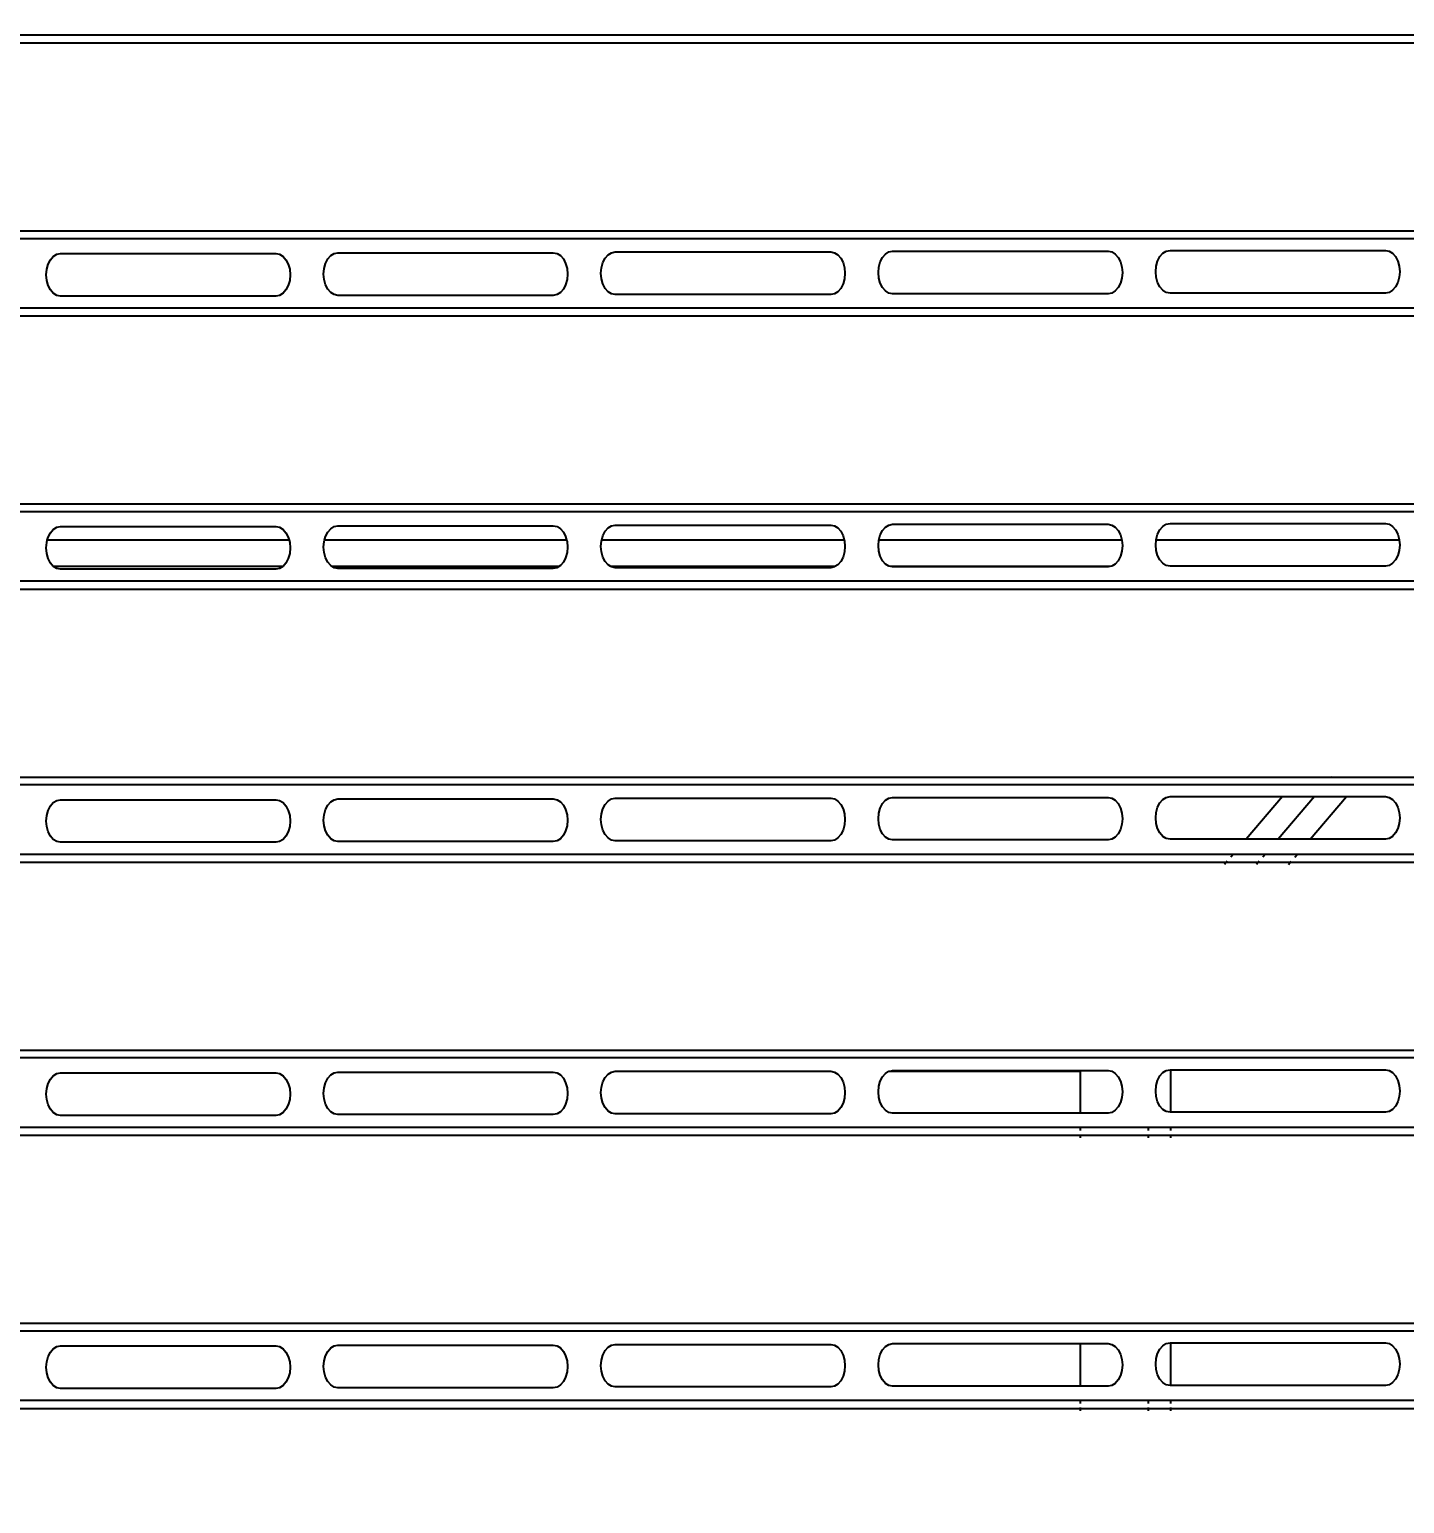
# Model space of a CAD drawing. Header units: inches. Extents: x 236662 to 497023, y -248575 to 81795.
# Drawn here: x 295049.6 to 295332.6, y -97910 to -97606.7 of the extents above; entities that cross this region are included whole.
import ezdxf

# ---------------------------------------------------------------- set-up
doc = ezdxf.new("R2010")
doc.units = ezdxf.units.IN
doc.header["$LTSCALE"] = 10
doc.header["$MEASUREMENT"] = 0
doc.layers.add('02. HP_BE TONG', color=1, linetype='Continuous', lineweight=35)
doc.layers.add('06. HP_THAY 1', color=134, linetype='Continuous', lineweight=15)
doc.layers.add('04. HP_CUA', color=153, linetype='Continuous')
doc.layers.add('08. HP_DIM', color=118, linetype='Continuous')
doc.styles.add('text2', font='VHELVCN.TTF')
doc.dimstyles.new('AL-100', dxfattribs={"dimtxt": 220, "dimasz": 150, "dimexe": 150, "dimexo": 150, "dimgap": 80, "dimtad": 1, "dimdec": 0, "dimzin": 9, "dimtxsty": 'text2', "dimblk": 'ARCHTICK', "dimcen": 1, "dimdle": 150, "dimclrd": 256, "dimclre": 256, "dimclrt": 7, "dimadec": 0, "dimazin": 0, "dimtfac": 1, "dimtdec": 0, "dimtix": 1, "dimtmove": 2, "dimatfit": 3, "dimldrblk": 'ARCHTICK', "dimfxl": 1, "dimtolj": 1, "dimtzin": 0, "dimlwd": -1, "dimlwe": -1, "dimarcsym": 0})

# ---------------------------------------------------------------- blocks, each defined once
blk = doc.blocks.new('KHUNG TEN A-3')
at = {"layer": '02. HP_BE TONG', "color": 1, "const_width": 0.5}
blk.add_lwpolyline([(15, 5), (415, 5), (415, 292), (15, 292)], close=True, dxfattribs=at)
at = {"layer": '06. HP_THAY 1'}
blk.add_lwpolyline([(0, 297), (420, 297), (420, 0), (0, 0)], close=True, dxfattribs=at)
at = {"layer": 'Defpoints'}
blk.add_lwpolyline([(0, 0), (420, 0), (420, 297), (0, 297)], close=True, dxfattribs=at)
blk = doc.blocks.new('_ArchTick')
at = {"color": 0, "linetype": 'ByBlock', "const_width": 0.15}
blk.add_lwpolyline([(-0.5, -0.5), (0.5, 0.5)], dxfattribs=at)
blk = doc.blocks.new('*D258')
at = {"layer": '08. HP_DIM', "transparency": 16777216}
for p, q in [((296581.96, -100401.71), (296581.96, -97301.71)), ((294310.44, -97451.71), (296731.96, -97451.71)), ((296110.44, -100251.71), (296731.96, -100251.71))]:
    blk.add_line(p, q, dxfattribs=at)
at = {"layer": 'Defpoints', "color": 0, "transparency": 16777216}
for p in [(294160.44, -97451.71), (296581.96, -97451.71), (295960.44, -100251.71)]:
    blk.add_point(p, dxfattribs=at)
at = {"layer": '08. HP_DIM', "transparency": 16777216, "xscale": 150, "yscale": 150, "zscale": 150}
for p, rotation in [((296581.96, -97451.71), 90), ((296581.96, -100251.71), 270)]:
    blk.add_blockref('_ArchTick', p, dxfattribs=dict(at, rotation=rotation))
at = {"layer": '08. HP_DIM', "color": 7, "transparency": 16777216, "insert": (296389.61, -98851.71), "char_height": 220, "attachment_point": 5, "rotation": 90, "style": 'text2'}
blk.add_mtext('\\A1;2800', dxfattribs=at)

msp = doc.modelspace()

# ---------------------------------------------------------------- linework, layer by layer
at = {"layer": '04. HP_CUA'}
for p, q in [((295387.87, -97607.91), (294860.44, -97607.91)), ((295388.37, -97609.57), (294860.44, -97609.57)), ((295395.9, -97649.79), (292919.53, -97649.79)), ((295395.77, -97648.24), (294860.44, -97648.24)), ((295053.46, -97655.04), (295053.93, -97654.13)), ((295053.93, -97654.13), (295054.53, -97653.43)), ((295054.53, -97653.43), (295055.24, -97652.99)), ((295055.24, -97652.99), (295056, -97652.85)), ((295056, -97652.85), (295100.34, -97652.85)), ((295100.34, -97652.85), (295101.1, -97652.99)), ((295101.1, -97652.99), (295101.81, -97653.43)), ((295101.81, -97653.43), (295102.41, -97654.13)), ((295102.41, -97654.13), (295102.88, -97655.04)), ((295110.54, -97654.88), (295111, -97653.97)), ((295111, -97653.97), (295111.61, -97653.27)), ((295111.61, -97653.27), (295112.32, -97652.84)), ((295112.32, -97652.84), (295113.08, -97652.69)), ((295113.08, -97652.69), (295157.42, -97652.69)), ((295157.42, -97652.69), (295158.18, -97652.84)), ((295158.18, -97652.84), (295158.88, -97653.27)), ((295158.88, -97653.27), (295159.49, -97653.97)), ((295159.49, -97653.97), (295159.96, -97654.88)), ((295167.62, -97654.72), (295168.08, -97653.81)), ((295168.08, -97653.81), (295168.69, -97653.11)), ((295168.69, -97653.11), (295169.4, -97652.68)), ((295169.4, -97652.68), (295170.16, -97652.53)), ((295170.16, -97652.53), (295214.5, -97652.53)), ((295214.5, -97652.53), (295215.25, -97652.68)), ((295215.25, -97652.68), (295215.96, -97653.11)), ((295215.96, -97653.11), (295216.57, -97653.81)), ((295216.57, -97653.81), (295217.04, -97654.72)), ((295224.7, -97654.56), (295225.16, -97653.65)), ((295225.16, -97653.65), (295225.77, -97652.96)), ((295225.77, -97652.96), (295226.48, -97652.52)), ((295226.48, -97652.52), (295227.24, -97652.37)), ((295227.24, -97652.37), (295271.57, -97652.37)), ((295271.57, -97652.37), (295272.33, -97652.52)), ((295272.33, -97652.52), (295273.04, -97652.96)), ((295273.04, -97652.96), (295273.65, -97653.65)), ((295273.65, -97653.65), (295274.12, -97654.56)), ((295281.77, -97654.4), (295282.24, -97653.49)), ((295282.24, -97653.49), (295282.85, -97652.8)), ((295282.85, -97652.8), (295283.56, -97652.36)), ((295283.56, -97652.36), (295284.32, -97652.21)), ((295284.32, -97652.21), (295328.65, -97652.21)), ((295328.65, -97652.21), (295329.41, -97652.36)), ((295329.41, -97652.36), (295330.12, -97652.8)), ((295330.12, -97652.8), (295330.73, -97653.49)), ((295330.73, -97653.49), (295331.19, -97654.4)), ((295053.07, -97657.23), (295053.17, -97656.09)), ((295053.17, -97658.36), (295053.07, -97657.23)), ((295053.17, -97656.09), (295053.46, -97655.04)), ((295102.88, -97655.04), (295103.17, -97656.09)), ((295103.17, -97656.09), (295103.27, -97657.23)), ((295103.27, -97657.23), (295103.17, -97658.36)), ((295110.15, -97657.07), (295110.25, -97655.93)), ((295110.25, -97658.2), (295110.15, -97657.07)), ((295110.25, -97655.93), (295110.54, -97654.88)), ((295159.96, -97654.88), (295160.25, -97655.93)), ((295160.25, -97655.93), (295160.35, -97657.07)), ((295160.35, -97657.07), (295160.25, -97658.2)), ((295167.22, -97656.91), (295167.32, -97655.78)), ((295167.32, -97658.04), (295167.22, -97656.91)), ((295167.32, -97655.78), (295167.62, -97654.72)), ((295217.04, -97654.72), (295217.33, -97655.78)), ((295217.33, -97655.78), (295217.43, -97656.91)), ((295217.43, -97656.91), (295217.33, -97658.04)), ((295224.3, -97656.75), (295224.4, -97655.62)), ((295224.4, -97657.89), (295224.3, -97656.75)), ((295224.4, -97655.62), (295224.7, -97654.56)), ((295274.12, -97654.56), (295274.41, -97655.62)), ((295274.41, -97655.62), (295274.51, -97656.75)), ((295274.51, -97656.75), (295274.41, -97657.89)), ((295281.38, -97656.59), (295281.48, -97655.46)), ((295281.48, -97657.73), (295281.38, -97656.59)), ((295281.48, -97655.46), (295281.77, -97654.4)), ((295331.19, -97654.4), (295331.49, -97655.46)), ((295331.49, -97655.46), (295331.59, -97656.59)), ((295331.59, -97656.59), (295331.49, -97657.73)), ((295053.46, -97659.42), (295053.17, -97658.36)), ((295053.93, -97660.33), (295053.46, -97659.42)), ((295054.53, -97661.02), (295053.93, -97660.33)), ((295102.41, -97660.33), (295101.81, -97661.02)), ((295102.88, -97659.42), (295102.41, -97660.33)), ((295103.17, -97658.36), (295102.88, -97659.42)), ((295110.54, -97659.26), (295110.25, -97658.2)), ((295111, -97660.17), (295110.54, -97659.26)), ((295111.61, -97660.86), (295111, -97660.17)), ((295159.49, -97660.17), (295158.88, -97660.86)), ((295159.96, -97659.26), (295159.49, -97660.17)), ((295160.25, -97658.2), (295159.96, -97659.26)), ((295167.62, -97659.1), (295167.32, -97658.04)), ((295168.08, -97660.01), (295167.62, -97659.1)), ((295168.69, -97660.71), (295168.08, -97660.01)), ((295216.57, -97660.01), (295215.96, -97660.71)), ((295217.04, -97659.1), (295216.57, -97660.01)), ((295217.33, -97658.04), (295217.04, -97659.1)), ((295224.7, -97658.94), (295224.4, -97657.89)), ((295225.16, -97659.85), (295224.7, -97658.94)), ((295225.77, -97660.55), (295225.16, -97659.85)), ((295273.65, -97659.85), (295273.04, -97660.55)), ((295274.12, -97658.94), (295273.65, -97659.85)), ((295274.41, -97657.89), (295274.12, -97658.94)), ((295281.77, -97658.78), (295281.48, -97657.73)), ((295282.24, -97659.69), (295281.77, -97658.78)), ((295282.85, -97660.39), (295282.24, -97659.69)), ((295330.73, -97659.69), (295330.12, -97660.39)), ((295331.19, -97658.78), (295330.73, -97659.69)), ((295331.49, -97657.73), (295331.19, -97658.78)), ((295055.24, -97661.46), (295054.53, -97661.02)), ((295056, -97661.61), (295055.24, -97661.46)), ((295100.34, -97661.61), (295056, -97661.61)), ((295101.1, -97661.46), (295100.34, -97661.61)), ((295101.81, -97661.02), (295101.1, -97661.46)), ((295112.32, -97661.3), (295111.61, -97660.86)), ((295113.08, -97661.45), (295112.32, -97661.3)), ((295157.42, -97661.45), (295113.08, -97661.45)), ((295158.18, -97661.3), (295157.42, -97661.45)), ((295158.88, -97660.86), (295158.18, -97661.3)), ((295169.4, -97661.14), (295168.69, -97660.71)), ((295170.16, -97661.29), (295169.4, -97661.14)), ((295214.5, -97661.29), (295170.16, -97661.29)), ((295215.25, -97661.14), (295214.5, -97661.29)), ((295215.96, -97660.71), (295215.25, -97661.14)), ((295226.48, -97660.98), (295225.77, -97660.55)), ((295227.24, -97661.13), (295226.48, -97660.98)), ((295271.57, -97661.13), (295227.24, -97661.13)), ((295272.33, -97660.98), (295271.57, -97661.13)), ((295273.04, -97660.55), (295272.33, -97660.98)), ((295283.56, -97660.83), (295282.85, -97660.39)), ((295284.32, -97660.97), (295283.56, -97660.83)), ((295328.65, -97660.97), (295284.32, -97660.97)), ((295329.41, -97660.83), (295328.65, -97660.97)), ((295330.12, -97660.39), (295329.41, -97660.83)), ((295393.26, -97664.1), (292927.62, -97664.1)), ((295391.84, -97665.76), (292929.03, -97665.76)), ((295358.82, -97704.43), (292962.05, -97704.43)), ((295396.55, -97705.98), (292918.88, -97705.98)), ((295168.69, -97709.3), (295169.4, -97708.87)), ((295169.4, -97708.87), (295170.16, -97708.72)), ((295170.16, -97708.72), (295214.5, -97708.72)), ((295214.5, -97708.72), (295215.25, -97708.87)), ((295215.25, -97708.87), (295215.96, -97709.3)), ((295225.77, -97709.15), (295226.48, -97708.71)), ((295226.48, -97708.71), (295227.24, -97708.56)), ((295227.24, -97708.56), (295271.57, -97708.56)), ((295271.57, -97708.56), (295272.33, -97708.71)), ((295272.33, -97708.71), (295273.04, -97709.15)), ((295282.85, -97708.99), (295283.56, -97708.55)), ((295283.56, -97708.55), (295284.32, -97708.4)), ((295284.32, -97708.4), (295328.65, -97708.4)), ((295328.65, -97708.4), (295329.41, -97708.55)), ((295329.41, -97708.55), (295330.12, -97708.99)), ((295053.17, -97712.28), (295053.3, -97711.79)), ((295053.3, -97711.79), (295053.46, -97711.23)), ((295103.04, -97711.79), (295053.3, -97711.79)), ((295053.46, -97711.23), (295053.93, -97710.32)), ((295053.93, -97710.32), (295054.53, -97709.62)), ((295054.53, -97709.62), (295055.24, -97709.18)), ((295055.24, -97709.18), (295056, -97709.04)), ((295056, -97709.04), (295100.34, -97709.04)), ((295100.34, -97709.04), (295101.1, -97709.18)), ((295101.1, -97709.18), (295101.81, -97709.62)), ((295101.81, -97709.62), (295102.41, -97710.32)), ((295102.41, -97710.32), (295102.88, -97711.23)), ((295102.88, -97711.23), (295103.04, -97711.79)), ((295103.04, -97711.79), (295103.17, -97712.28)), ((295110.25, -97712.12), (295110.34, -97711.79)), ((295110.34, -97711.79), (295110.54, -97711.07)), ((295160.16, -97711.79), (295110.34, -97711.79)), ((295110.54, -97711.07), (295111, -97710.16)), ((295111, -97710.16), (295111.61, -97709.46)), ((295111.61, -97709.46), (295112.32, -97709.03)), ((295112.32, -97709.03), (295113.08, -97708.88)), ((295113.08, -97708.88), (295157.42, -97708.88)), ((295157.42, -97708.88), (295158.18, -97709.03)), ((295158.18, -97709.03), (295158.88, -97709.46)), ((295158.88, -97709.46), (295159.49, -97710.16)), ((295159.49, -97710.16), (295159.96, -97711.07)), ((295159.96, -97711.07), (295160.16, -97711.79)), ((295160.16, -97711.79), (295160.25, -97712.12)), ((295167.32, -97711.97), (295167.37, -97711.79)), ((295167.37, -97711.79), (295167.62, -97710.91)), ((295217.28, -97711.79), (295167.37, -97711.79)), ((295167.62, -97710.91), (295168.08, -97710)), ((295168.08, -97710), (295168.69, -97709.3)), ((295215.96, -97709.3), (295216.57, -97710)), ((295216.57, -97710), (295217.04, -97710.91)), ((295217.04, -97710.91), (295217.28, -97711.79)), ((295217.28, -97711.79), (295217.33, -97711.97)), ((295224.3, -97712.94), (295224.41, -97711.79)), ((295224.41, -97711.79), (295224.7, -97710.75)), ((295274.4, -97711.79), (295224.41, -97711.79)), ((295224.7, -97710.75), (295225.16, -97709.84)), ((295225.16, -97709.84), (295225.77, -97709.15)), ((295273.04, -97709.15), (295273.65, -97709.84)), ((295273.65, -97709.84), (295274.12, -97710.75)), ((295274.12, -97710.75), (295274.4, -97711.79)), ((295274.4, -97711.79), (295274.51, -97712.94)), ((295281.38, -97712.78), (295281.47, -97711.79)), ((295281.47, -97711.79), (295281.48, -97711.65)), ((295331.5, -97711.79), (295281.47, -97711.79)), ((295281.48, -97711.65), (295281.77, -97710.59)), ((295281.77, -97710.59), (295282.24, -97709.68)), ((295282.24, -97709.68), (295282.85, -97708.99)), ((295330.12, -97708.99), (295330.73, -97709.68)), ((295330.73, -97709.68), (295331.19, -97710.59)), ((295331.19, -97710.59), (295331.49, -97711.65)), ((295331.49, -97711.65), (295331.5, -97711.79)), ((295331.5, -97711.79), (295331.59, -97712.78)), ((295053.07, -97713.42), (295053.17, -97712.28)), ((295053.17, -97714.55), (295053.07, -97713.42)), ((295053.46, -97715.61), (295053.17, -97714.55)), ((295103.17, -97714.55), (295102.88, -97715.61)), ((295103.17, -97712.28), (295103.27, -97713.42)), ((295103.27, -97713.42), (295103.17, -97714.55)), ((295110.15, -97713.26), (295110.25, -97712.12)), ((295110.25, -97714.39), (295110.15, -97713.26)), ((295110.54, -97715.45), (295110.25, -97714.39)), ((295160.25, -97714.39), (295159.96, -97715.45)), ((295160.25, -97712.12), (295160.35, -97713.26)), ((295160.35, -97713.26), (295160.25, -97714.39)), ((295167.22, -97713.1), (295167.32, -97711.97)), ((295167.32, -97714.23), (295167.22, -97713.1)), ((295167.62, -97715.29), (295167.32, -97714.23)), ((295217.33, -97714.23), (295217.04, -97715.29)), ((295217.33, -97711.97), (295217.43, -97713.1)), ((295217.43, -97713.1), (295217.33, -97714.23)), ((295224.4, -97714.08), (295224.3, -97712.94)), ((295224.7, -97715.13), (295224.4, -97714.08)), ((295274.41, -97714.08), (295274.12, -97715.13)), ((295274.51, -97712.94), (295274.41, -97714.08)), ((295281.48, -97713.92), (295281.38, -97712.78)), ((295281.77, -97714.97), (295281.48, -97713.92)), ((295331.49, -97713.92), (295331.19, -97714.97)), ((295331.59, -97712.78), (295331.49, -97713.92)), ((295053.93, -97716.52), (295053.46, -97715.61)), ((295054.53, -97717.21), (295053.93, -97716.52)), ((295054.6, -97717.26), (295054.53, -97717.21)), ((295101.73, -97717.26), (295054.6, -97717.26)), ((295055.24, -97717.65), (295054.6, -97717.26)), ((295056, -97717.8), (295055.24, -97717.65)), ((295100.34, -97717.8), (295056, -97717.8)), ((295101.1, -97717.65), (295100.34, -97717.8)), ((295101.73, -97717.26), (295101.1, -97717.65)), ((295101.81, -97717.21), (295101.73, -97717.26)), ((295102.41, -97716.52), (295101.81, -97717.21)), ((295102.88, -97715.61), (295102.41, -97716.52)), ((295111, -97716.36), (295110.54, -97715.45)), ((295111.61, -97717.05), (295111, -97716.36)), ((295111.94, -97717.26), (295111.61, -97717.05)), ((295158.56, -97717.26), (295111.94, -97717.26)), ((295112.32, -97717.49), (295111.94, -97717.26)), ((295113.08, -97717.64), (295112.32, -97717.49)), ((295157.42, -97717.64), (295113.08, -97717.64)), ((295158.18, -97717.49), (295157.42, -97717.64)), ((295158.56, -97717.26), (295158.18, -97717.49)), ((295158.88, -97717.05), (295158.56, -97717.26)), ((295159.49, -97716.36), (295158.88, -97717.05)), ((295159.96, -97715.45), (295159.49, -97716.36)), ((295168.08, -97716.2), (295167.62, -97715.29)), ((295168.69, -97716.9), (295168.08, -97716.2)), ((295169.28, -97717.26), (295168.69, -97716.9)), ((295215.38, -97717.26), (295169.28, -97717.26)), ((295169.4, -97717.33), (295169.28, -97717.26)), ((295170.16, -97717.48), (295169.4, -97717.33)), ((295214.5, -97717.48), (295170.16, -97717.48)), ((295215.25, -97717.33), (295214.5, -97717.48)), ((295215.38, -97717.26), (295215.25, -97717.33)), ((295215.96, -97716.9), (295215.38, -97717.26)), ((295216.57, -97716.2), (295215.96, -97716.9)), ((295217.04, -97715.29), (295216.57, -97716.2)), ((295225.16, -97716.04), (295224.7, -97715.13)), ((295225.77, -97716.74), (295225.16, -97716.04)), ((295226.48, -97717.17), (295225.77, -97716.74)), ((295226.9, -97717.26), (295226.48, -97717.17)), ((295271.91, -97717.26), (295226.9, -97717.26)), ((295227.24, -97717.32), (295226.9, -97717.26)), ((295271.57, -97717.32), (295227.24, -97717.32)), ((295271.91, -97717.26), (295271.57, -97717.32)), ((295272.33, -97717.17), (295271.91, -97717.26)), ((295273.04, -97716.74), (295272.33, -97717.17)), ((295273.65, -97716.04), (295273.04, -97716.74)), ((295274.12, -97715.13), (295273.65, -97716.04)), ((295282.24, -97715.88), (295281.77, -97714.97)), ((295282.85, -97716.58), (295282.24, -97715.88)), ((295283.56, -97717.02), (295282.85, -97716.58)), ((295284.32, -97717.16), (295283.56, -97717.02)), ((295328.65, -97717.16), (295284.32, -97717.16)), ((295329.41, -97717.02), (295328.65, -97717.16)), ((295330.12, -97716.58), (295329.41, -97717.02)), ((295330.73, -97715.88), (295330.12, -97716.58)), ((295331.19, -97714.97), (295330.73, -97715.88)), ((295348.21, -97720.29), (294763.71, -97720.29)), ((295344.79, -97721.95), (294767.13, -97721.95)), ((295396.55, -97762.17), (292918.88, -97762.17)), ((295310.84, -97760.62), (294801.08, -97760.62)), ((295310.92, -97760.53), (295310.84, -97760.62)), ((295317.44, -97760.62), (295310.84, -97760.62)), ((295317.52, -97760.53), (295317.44, -97760.62)), ((295324.04, -97760.62), (295317.44, -97760.62)), ((295324.04, -97760.62), (295324.11, -97760.53)), ((295349.8, -97760.62), (295324.04, -97760.62)), ((295053.93, -97766.51), (295054.53, -97765.81)), ((295054.53, -97765.81), (295055.24, -97765.37)), ((295055.24, -97765.37), (295056, -97765.23)), ((295056, -97765.23), (295100.34, -97765.23)), ((295100.34, -97765.23), (295101.1, -97765.37)), ((295101.1, -97765.37), (295101.81, -97765.81)), ((295101.81, -97765.81), (295102.41, -97766.51)), ((295110.54, -97767.26), (295111, -97766.35)), ((295111, -97766.35), (295111.61, -97765.65)), ((295111.61, -97765.65), (295112.32, -97765.22)), ((295112.32, -97765.22), (295113.08, -97765.07)), ((295113.08, -97765.07), (295157.42, -97765.07)), ((295157.42, -97765.07), (295158.18, -97765.22)), ((295158.18, -97765.22), (295158.88, -97765.65)), ((295158.88, -97765.65), (295159.49, -97766.35)), ((295159.49, -97766.35), (295159.96, -97767.26)), ((295167.62, -97767.1), (295168.08, -97766.19)), ((295168.08, -97766.19), (295168.69, -97765.49)), ((295168.69, -97765.49), (295169.4, -97765.06)), ((295169.4, -97765.06), (295170.16, -97764.91)), ((295170.16, -97764.91), (295214.5, -97764.91)), ((295214.5, -97764.91), (295215.25, -97765.06)), ((295215.25, -97765.06), (295215.96, -97765.49)), ((295215.96, -97765.49), (295216.57, -97766.19)), ((295216.57, -97766.19), (295217.04, -97767.1)), ((295224.7, -97766.94), (295225.16, -97766.03)), ((295225.16, -97766.03), (295225.77, -97765.34)), ((295225.77, -97765.34), (295226.48, -97764.9)), ((295226.48, -97764.9), (295227.24, -97764.75)), ((295227.24, -97764.75), (295271.57, -97764.75)), ((295271.57, -97764.75), (295272.33, -97764.9)), ((295272.33, -97764.9), (295273.04, -97765.34)), ((295273.04, -97765.34), (295273.65, -97766.03)), ((295273.65, -97766.03), (295274.12, -97766.94)), ((295281.77, -97766.78), (295282.24, -97765.87)), ((295282.24, -97765.87), (295282.85, -97765.18)), ((295282.85, -97765.18), (295283.56, -97764.74)), ((295283.56, -97764.74), (295284.32, -97764.59)), ((295284.32, -97764.59), (295307.45, -97764.59)), ((295307.45, -97764.59), (295299.97, -97773.35)), ((295314.05, -97764.59), (295306.57, -97773.35)), ((295307.45, -97764.59), (295314.05, -97764.59)), ((295313.16, -97773.35), (295320.66, -97764.58)), ((295314.05, -97764.59), (295320.66, -97764.58)), ((295320.66, -97764.58), (295328.65, -97764.59)), ((295328.65, -97764.59), (295329.41, -97764.74)), ((295329.41, -97764.74), (295330.12, -97765.18)), ((295330.12, -97765.18), (295330.73, -97765.87)), ((295330.73, -97765.87), (295331.19, -97766.78)), ((295053.07, -97769.61), (295053.17, -97768.47)), ((295053.17, -97768.47), (295053.46, -97767.42)), ((295053.46, -97767.42), (295053.93, -97766.51)), ((295102.41, -97766.51), (295102.88, -97767.42)), ((295102.88, -97767.42), (295103.17, -97768.47)), ((295103.17, -97768.47), (295103.27, -97769.61)), ((295110.15, -97769.45), (295110.25, -97768.31)), ((295110.25, -97770.58), (295110.15, -97769.45)), ((295110.25, -97768.31), (295110.54, -97767.26)), ((295159.96, -97767.26), (295160.25, -97768.31)), ((295160.25, -97768.31), (295160.35, -97769.45)), ((295160.35, -97769.45), (295160.25, -97770.58)), ((295167.22, -97769.29), (295167.32, -97768.16)), ((295167.32, -97770.42), (295167.22, -97769.29)), ((295167.32, -97768.16), (295167.62, -97767.1)), ((295217.04, -97767.1), (295217.33, -97768.16)), ((295217.33, -97768.16), (295217.43, -97769.29)), ((295217.43, -97769.29), (295217.33, -97770.42)), ((295224.3, -97769.13), (295224.4, -97768)), ((295224.4, -97770.27), (295224.3, -97769.13)), ((295224.4, -97768), (295224.7, -97766.94)), ((295274.12, -97766.94), (295274.41, -97768)), ((295274.41, -97768), (295274.51, -97769.13)), ((295274.51, -97769.13), (295274.41, -97770.27)), ((295281.38, -97768.97), (295281.48, -97767.84)), ((295281.48, -97770.11), (295281.38, -97768.97)), ((295281.48, -97767.84), (295281.77, -97766.78)), ((295331.19, -97766.78), (295331.49, -97767.84)), ((295331.49, -97767.84), (295331.59, -97768.97)), ((295331.59, -97768.97), (295331.49, -97770.11)), ((295053.17, -97770.74), (295053.07, -97769.61)), ((295053.46, -97771.8), (295053.17, -97770.74)), ((295053.93, -97772.71), (295053.46, -97771.8)), ((295102.88, -97771.8), (295102.41, -97772.71)), ((295103.17, -97770.74), (295102.88, -97771.8)), ((295103.27, -97769.61), (295103.17, -97770.74)), ((295110.54, -97771.64), (295110.25, -97770.58)), ((295111, -97772.55), (295110.54, -97771.64)), ((295111.61, -97773.24), (295111, -97772.55)), ((295159.49, -97772.55), (295158.88, -97773.24)), ((295159.96, -97771.64), (295159.49, -97772.55)), ((295160.25, -97770.58), (295159.96, -97771.64)), ((295167.62, -97771.48), (295167.32, -97770.42)), ((295168.08, -97772.39), (295167.62, -97771.48)), ((295168.69, -97773.09), (295168.08, -97772.39)), ((295216.57, -97772.39), (295215.96, -97773.09)), ((295217.04, -97771.48), (295216.57, -97772.39)), ((295217.33, -97770.42), (295217.04, -97771.48)), ((295224.7, -97771.32), (295224.4, -97770.27)), ((295225.16, -97772.23), (295224.7, -97771.32)), ((295225.77, -97772.93), (295225.16, -97772.23)), ((295273.65, -97772.23), (295273.04, -97772.93)), ((295274.12, -97771.32), (295273.65, -97772.23)), ((295274.41, -97770.27), (295274.12, -97771.32)), ((295281.77, -97771.16), (295281.48, -97770.11)), ((295282.24, -97772.07), (295281.77, -97771.16)), ((295282.85, -97772.77), (295282.24, -97772.07)), ((295330.73, -97772.07), (295330.12, -97772.77)), ((295331.19, -97771.16), (295330.73, -97772.07)), ((295331.49, -97770.11), (295331.19, -97771.16)), ((295054.53, -97773.4), (295053.93, -97772.71)), ((295055.24, -97773.84), (295054.53, -97773.4)), ((295056, -97773.99), (295055.24, -97773.84)), ((295100.34, -97773.99), (295056, -97773.99)), ((295101.1, -97773.84), (295100.34, -97773.99)), ((295101.81, -97773.4), (295101.1, -97773.84)), ((295102.41, -97772.71), (295101.81, -97773.4)), ((295112.32, -97773.68), (295111.61, -97773.24)), ((295113.08, -97773.83), (295112.32, -97773.68)), ((295157.42, -97773.83), (295113.08, -97773.83)), ((295158.18, -97773.68), (295157.42, -97773.83)), ((295158.88, -97773.24), (295158.18, -97773.68)), ((295169.4, -97773.52), (295168.69, -97773.09)), ((295170.16, -97773.67), (295169.4, -97773.52)), ((295214.5, -97773.67), (295170.16, -97773.67)), ((295215.25, -97773.52), (295214.5, -97773.67)), ((295215.96, -97773.09), (295215.25, -97773.52)), ((295226.48, -97773.36), (295225.77, -97772.93)), ((295227.24, -97773.51), (295226.48, -97773.36)), ((295271.57, -97773.51), (295227.24, -97773.51)), ((295272.33, -97773.36), (295271.57, -97773.51)), ((295273.04, -97772.93), (295272.33, -97773.36)), ((295283.56, -97773.21), (295282.85, -97772.77)), ((295284.32, -97773.35), (295283.56, -97773.21)), ((295299.97, -97773.35), (295284.32, -97773.35)), ((295306.57, -97773.35), (295299.97, -97773.35)), ((295313.16, -97773.35), (295306.57, -97773.35)), ((295328.65, -97773.35), (295313.16, -97773.35)), ((295329.41, -97773.21), (295328.65, -97773.35)), ((295330.12, -97772.77), (295329.41, -97773.21)), ((295297.3, -97776.48), (294814.62, -97776.48)), ((295295.88, -97778.14), (294816.04, -97778.14)), ((295295.88, -97778.14), (295295.51, -97778.58)), ((295296.09, -97777.9), (295295.88, -97778.14)), ((295302.48, -97778.14), (295295.88, -97778.14)), ((295297.3, -97776.48), (295296.8, -97777.07)), ((295303.89, -97776.48), (295297.3, -97776.48)), ((295302.48, -97778.14), (295302.1, -97778.58)), ((295302.69, -97777.9), (295302.48, -97778.14)), ((295309.07, -97778.14), (295302.48, -97778.14)), ((295303.89, -97776.48), (295303.39, -97777.07)), ((295310.49, -97776.48), (295303.89, -97776.48)), ((295308.7, -97778.58), (295309.07, -97778.14)), ((295309.07, -97778.14), (295309.28, -97777.9)), ((295349.8, -97778.14), (295309.07, -97778.14)), ((295309.99, -97777.07), (295310.49, -97776.48)), ((295349.8, -97776.48), (295310.49, -97776.48)), ((295265.85, -97816.81), (294846.07, -97816.81)), ((295265.85, -97816.81), (295265.85, -97816.72)), ((295279.84, -97816.81), (295265.85, -97816.81)), ((295279.84, -97816.72), (295279.84, -97816.81)), ((295284.51, -97816.81), (295279.84, -97816.81)), ((295284.51, -97816.81), (295284.51, -97816.72)), ((295349.8, -97816.81), (295284.51, -97816.81)), ((295396.55, -97818.36), (292918.88, -97818.36)), ((295226.48, -97821.09), (295226.72, -97821.04)), ((295226.72, -97821.04), (295227.24, -97820.94)), ((295226.72, -97821.04), (295265.85, -97821.04)), ((295227.24, -97820.94), (295265.85, -97820.93)), ((295265.85, -97821.04), (295265.85, -97820.93)), ((295265.85, -97820.93), (295271.57, -97820.94)), ((295265.85, -97821.04), (295265.85, -97829.72)), ((295271.57, -97820.94), (295272.33, -97821.09)), ((295282.85, -97821.37), (295283.56, -97820.93)), ((295283.56, -97820.93), (295284.32, -97820.78)), ((295284.32, -97820.78), (295284.51, -97820.78)), ((295284.51, -97829.54), (295284.51, -97820.78)), ((295284.51, -97820.78), (295328.65, -97820.78)), ((295328.65, -97820.78), (295329.41, -97820.93)), ((295329.41, -97820.93), (295330.12, -97821.37)), ((295053.17, -97824.66), (295053.46, -97823.61)), ((295053.46, -97823.61), (295053.93, -97822.7)), ((295053.93, -97822.7), (295054.53, -97822)), ((295054.53, -97822), (295055.24, -97821.56)), ((295055.24, -97821.56), (295056, -97821.42)), ((295056, -97821.42), (295100.34, -97821.42)), ((295100.34, -97821.42), (295101.1, -97821.56)), ((295101.1, -97821.56), (295101.81, -97822)), ((295101.81, -97822), (295102.41, -97822.7)), ((295102.41, -97822.7), (295102.88, -97823.61)), ((295102.88, -97823.61), (295103.17, -97824.66)), ((295110.25, -97824.5), (295110.54, -97823.45)), ((295110.54, -97823.45), (295111, -97822.54)), ((295111, -97822.54), (295111.61, -97821.84)), ((295111.61, -97821.84), (295112.32, -97821.41)), ((295112.32, -97821.41), (295113.08, -97821.26)), ((295113.08, -97821.26), (295157.42, -97821.26)), ((295157.42, -97821.26), (295158.18, -97821.41)), ((295158.18, -97821.41), (295158.88, -97821.84)), ((295158.88, -97821.84), (295159.49, -97822.54)), ((295159.49, -97822.54), (295159.96, -97823.45)), ((295159.96, -97823.45), (295160.25, -97824.5)), ((295167.32, -97824.35), (295167.62, -97823.29)), ((295167.62, -97823.29), (295168.08, -97822.38)), ((295168.08, -97822.38), (295168.69, -97821.68)), ((295168.69, -97821.68), (295169.4, -97821.25)), ((295169.4, -97821.25), (295170.16, -97821.1)), ((295170.16, -97821.1), (295214.5, -97821.1)), ((295214.5, -97821.1), (295215.25, -97821.25)), ((295215.25, -97821.25), (295215.96, -97821.68)), ((295215.96, -97821.68), (295216.57, -97822.38)), ((295216.57, -97822.38), (295217.04, -97823.29)), ((295217.04, -97823.29), (295217.33, -97824.35)), ((295224.4, -97824.19), (295224.7, -97823.13)), ((295224.7, -97823.13), (295225.16, -97822.22)), ((295225.16, -97822.22), (295225.77, -97821.53)), ((295225.77, -97821.53), (295226.48, -97821.09)), ((295272.33, -97821.09), (295273.04, -97821.53)), ((295273.04, -97821.53), (295273.65, -97822.22)), ((295273.65, -97822.22), (295274.12, -97823.13)), ((295274.12, -97823.13), (295274.41, -97824.19)), ((295281.38, -97825.16), (295281.48, -97824.03)), ((295281.48, -97824.03), (295281.77, -97822.97)), ((295281.77, -97822.97), (295282.24, -97822.06)), ((295282.24, -97822.06), (295282.85, -97821.37)), ((295330.12, -97821.37), (295330.73, -97822.06)), ((295330.73, -97822.06), (295331.19, -97822.97)), ((295331.19, -97822.97), (295331.49, -97824.03)), ((295331.49, -97824.03), (295331.59, -97825.16)), ((295053.07, -97825.8), (295053.17, -97824.66)), ((295053.17, -97826.93), (295053.07, -97825.8)), ((295053.46, -97827.99), (295053.17, -97826.93)), ((295103.17, -97826.93), (295102.88, -97827.99)), ((295103.17, -97824.66), (295103.27, -97825.8)), ((295103.27, -97825.8), (295103.17, -97826.93)), ((295110.15, -97825.64), (295110.25, -97824.5)), ((295110.25, -97826.77), (295110.15, -97825.64)), ((295110.54, -97827.83), (295110.25, -97826.77)), ((295160.25, -97826.77), (295159.96, -97827.83)), ((295160.25, -97824.5), (295160.35, -97825.64)), ((295160.35, -97825.64), (295160.25, -97826.77)), ((295167.22, -97825.48), (295167.32, -97824.35)), ((295167.32, -97826.61), (295167.22, -97825.48)), ((295167.62, -97827.67), (295167.32, -97826.61)), ((295217.33, -97826.61), (295217.04, -97827.67)), ((295217.33, -97824.35), (295217.43, -97825.48)), ((295217.43, -97825.48), (295217.33, -97826.61)), ((295224.3, -97825.32), (295224.4, -97824.19)), ((295224.4, -97826.46), (295224.3, -97825.32)), ((295224.7, -97827.51), (295224.4, -97826.46)), ((295274.41, -97826.46), (295274.12, -97827.51)), ((295274.41, -97824.19), (295274.51, -97825.32)), ((295274.51, -97825.32), (295274.41, -97826.46)), ((295281.48, -97826.3), (295281.38, -97825.16)), ((295281.77, -97827.35), (295281.48, -97826.3)), ((295331.49, -97826.3), (295331.19, -97827.35)), ((295331.59, -97825.16), (295331.49, -97826.3)), ((295053.93, -97828.9), (295053.46, -97827.99)), ((295054.53, -97829.59), (295053.93, -97828.9)), ((295055.24, -97830.03), (295054.53, -97829.59)), ((295056, -97830.18), (295055.24, -97830.03)), ((295100.34, -97830.18), (295056, -97830.18)), ((295101.1, -97830.03), (295100.34, -97830.18)), ((295101.81, -97829.59), (295101.1, -97830.03)), ((295102.41, -97828.9), (295101.81, -97829.59)), ((295102.88, -97827.99), (295102.41, -97828.9)), ((295111, -97828.74), (295110.54, -97827.83)), ((295111.61, -97829.43), (295111, -97828.74)), ((295112.32, -97829.87), (295111.61, -97829.43)), ((295113.08, -97830.02), (295112.32, -97829.87)), ((295157.42, -97830.02), (295113.08, -97830.02)), ((295158.18, -97829.87), (295157.42, -97830.02)), ((295158.88, -97829.43), (295158.18, -97829.87)), ((295159.49, -97828.74), (295158.88, -97829.43)), ((295159.96, -97827.83), (295159.49, -97828.74)), ((295168.08, -97828.58), (295167.62, -97827.67)), ((295168.69, -97829.28), (295168.08, -97828.58)), ((295169.4, -97829.71), (295168.69, -97829.28)), ((295170.16, -97829.86), (295169.4, -97829.71)), ((295214.5, -97829.86), (295170.16, -97829.86)), ((295215.25, -97829.71), (295214.5, -97829.86)), ((295215.96, -97829.28), (295215.25, -97829.71)), ((295216.57, -97828.58), (295215.96, -97829.28)), ((295217.04, -97827.67), (295216.57, -97828.58)), ((295225.16, -97828.42), (295224.7, -97827.51)), ((295225.77, -97829.12), (295225.16, -97828.42)), ((295226.48, -97829.55), (295225.77, -97829.12)), ((295227.24, -97829.7), (295226.48, -97829.55)), ((295265.85, -97829.72), (295227.24, -97829.7)), ((295271.57, -97829.7), (295265.85, -97829.72)), ((295272.33, -97829.55), (295271.57, -97829.7)), ((295273.04, -97829.12), (295272.33, -97829.55)), ((295273.65, -97828.42), (295273.04, -97829.12)), ((295274.12, -97827.51), (295273.65, -97828.42)), ((295282.24, -97828.26), (295281.77, -97827.35)), ((295282.85, -97828.96), (295282.24, -97828.26)), ((295283.56, -97829.4), (295282.85, -97828.96)), ((295284.32, -97829.54), (295283.56, -97829.4)), ((295284.51, -97829.54), (295284.32, -97829.54)), ((295328.65, -97829.54), (295284.51, -97829.54)), ((295329.41, -97829.4), (295328.65, -97829.54)), ((295330.12, -97828.96), (295329.41, -97829.4)), ((295330.73, -97828.26), (295330.12, -97828.96)), ((295331.19, -97827.35), (295330.73, -97828.26)), ((295265.85, -97832.67), (294846.07, -97832.67)), ((295265.85, -97832.67), (295265.85, -97833.26)), ((295279.84, -97832.67), (295265.85, -97832.67)), ((295279.84, -97832.67), (295279.84, -97833.26)), ((295284.51, -97832.67), (295279.84, -97832.67)), ((295284.51, -97833.26), (295284.51, -97832.67)), ((295349.8, -97832.67), (295284.51, -97832.67)), ((295265.85, -97834.33), (294846.07, -97834.33)), ((295265.85, -97834.09), (295265.85, -97834.33)), ((295265.85, -97834.33), (295265.85, -97834.77)), ((295279.84, -97834.33), (295265.85, -97834.33)), ((295279.84, -97834.09), (295279.84, -97834.33)), ((295279.84, -97834.33), (295279.84, -97834.77)), ((295284.51, -97834.33), (295279.84, -97834.33)), ((295284.51, -97834.33), (295284.51, -97834.09)), ((295284.51, -97834.77), (295284.51, -97834.33)), ((295349.8, -97834.33), (295284.51, -97834.33)), ((295396.55, -97874.55), (292918.88, -97874.55)), ((295265.85, -97873), (294846.07, -97873)), ((295265.85, -97872.91), (295265.85, -97873)), ((295279.84, -97873), (295265.85, -97873)), ((295279.84, -97872.91), (295279.84, -97873)), ((295284.51, -97873), (295279.84, -97873)), ((295284.51, -97873), (295284.51, -97872.91)), ((295349.8, -97873), (295284.51, -97873)), ((295053.93, -97878.89), (295054.53, -97878.19)), ((295054.53, -97878.19), (295055.24, -97877.75)), ((295055.24, -97877.75), (295056, -97877.61)), ((295056, -97877.61), (295100.34, -97877.61)), ((295100.34, -97877.61), (295101.1, -97877.75)), ((295101.1, -97877.75), (295101.81, -97878.19)), ((295101.81, -97878.19), (295102.41, -97878.89)), ((295111, -97878.73), (295111.61, -97878.03)), ((295111.61, -97878.03), (295112.32, -97877.6)), ((295112.32, -97877.6), (295113.08, -97877.45)), ((295113.08, -97877.45), (295157.42, -97877.45)), ((295157.42, -97877.45), (295158.18, -97877.6)), ((295158.18, -97877.6), (295158.88, -97878.03)), ((295158.88, -97878.03), (295159.49, -97878.73)), ((295167.62, -97879.48), (295168.08, -97878.57)), ((295168.08, -97878.57), (295168.69, -97877.87)), ((295168.69, -97877.87), (295169.4, -97877.44)), ((295169.4, -97877.44), (295170.16, -97877.29)), ((295170.16, -97877.29), (295214.5, -97877.29)), ((295214.5, -97877.29), (295215.25, -97877.44)), ((295215.25, -97877.44), (295215.96, -97877.87)), ((295215.96, -97877.87), (295216.57, -97878.57)), ((295216.57, -97878.57), (295217.04, -97879.48)), ((295224.7, -97879.32), (295225.16, -97878.41)), ((295225.16, -97878.41), (295225.77, -97877.72)), ((295225.77, -97877.72), (295226.48, -97877.28)), ((295226.48, -97877.28), (295227.24, -97877.13)), ((295227.24, -97877.13), (295265.85, -97877.12)), ((295265.85, -97877.12), (295265.85, -97885.91)), ((295265.85, -97877.12), (295271.57, -97877.13)), ((295271.57, -97877.13), (295272.33, -97877.28)), ((295272.33, -97877.28), (295273.04, -97877.72)), ((295273.04, -97877.72), (295273.65, -97878.41)), ((295273.65, -97878.41), (295274.12, -97879.32)), ((295281.77, -97879.16), (295282.24, -97878.25)), ((295282.24, -97878.25), (295282.85, -97877.56)), ((295282.85, -97877.56), (295283.56, -97877.12)), ((295283.56, -97877.12), (295284.32, -97876.97)), ((295284.32, -97876.97), (295284.51, -97876.97)), ((295284.51, -97885.73), (295284.51, -97876.97)), ((295284.51, -97876.97), (295328.65, -97876.97)), ((295328.65, -97876.97), (295329.41, -97877.12)), ((295329.41, -97877.12), (295330.12, -97877.56)), ((295330.12, -97877.56), (295330.73, -97878.25)), ((295330.73, -97878.25), (295331.19, -97879.16)), ((295053.07, -97881.99), (295053.17, -97880.85)), ((295053.17, -97880.85), (295053.46, -97879.8)), ((295053.46, -97879.8), (295053.93, -97878.89)), ((295102.41, -97878.89), (295102.88, -97879.8)), ((295102.88, -97879.8), (295103.17, -97880.85)), ((295103.17, -97880.85), (295103.27, -97881.99)), ((295110.15, -97881.83), (295110.25, -97880.69)), ((295110.25, -97880.69), (295110.54, -97879.64)), ((295110.54, -97879.64), (295111, -97878.73)), ((295159.49, -97878.73), (295159.96, -97879.64)), ((295159.96, -97879.64), (295160.25, -97880.69)), ((295160.25, -97880.69), (295160.35, -97881.83)), ((295167.22, -97881.67), (295167.32, -97880.54)), ((295167.32, -97882.8), (295167.22, -97881.67)), ((295167.32, -97880.54), (295167.62, -97879.48)), ((295217.04, -97879.48), (295217.33, -97880.54)), ((295217.33, -97880.54), (295217.43, -97881.67)), ((295217.43, -97881.67), (295217.33, -97882.8)), ((295224.3, -97881.51), (295224.4, -97880.38)), ((295224.4, -97882.65), (295224.3, -97881.51)), ((295224.4, -97880.38), (295224.7, -97879.32)), ((295274.12, -97879.32), (295274.41, -97880.38)), ((295274.41, -97880.38), (295274.51, -97881.51)), ((295274.51, -97881.51), (295274.41, -97882.65)), ((295281.38, -97881.35), (295281.48, -97880.22)), ((295281.48, -97882.49), (295281.38, -97881.35)), ((295281.48, -97880.22), (295281.77, -97879.16)), ((295331.19, -97879.16), (295331.49, -97880.22)), ((295331.49, -97880.22), (295331.59, -97881.35)), ((295331.59, -97881.35), (295331.49, -97882.49)), ((295053.17, -97883.12), (295053.07, -97881.99)), ((295053.46, -97884.18), (295053.17, -97883.12)), ((295053.93, -97885.09), (295053.46, -97884.18)), ((295102.88, -97884.18), (295102.41, -97885.09)), ((295103.17, -97883.12), (295102.88, -97884.18)), ((295103.27, -97881.99), (295103.17, -97883.12)), ((295110.25, -97882.96), (295110.15, -97881.83)), ((295110.54, -97884.02), (295110.25, -97882.96)), ((295111, -97884.93), (295110.54, -97884.02)), ((295159.96, -97884.02), (295159.49, -97884.93)), ((295160.25, -97882.96), (295159.96, -97884.02)), ((295160.35, -97881.83), (295160.25, -97882.96)), ((295167.62, -97883.86), (295167.32, -97882.8)), ((295168.08, -97884.77), (295167.62, -97883.86)), ((295168.69, -97885.47), (295168.08, -97884.77)), ((295216.57, -97884.77), (295215.96, -97885.47)), ((295217.04, -97883.86), (295216.57, -97884.77)), ((295217.33, -97882.8), (295217.04, -97883.86)), ((295224.7, -97883.7), (295224.4, -97882.65)), ((295225.16, -97884.61), (295224.7, -97883.7)), ((295225.77, -97885.31), (295225.16, -97884.61)), ((295273.65, -97884.61), (295273.04, -97885.31)), ((295274.12, -97883.7), (295273.65, -97884.61)), ((295274.41, -97882.65), (295274.12, -97883.7)), ((295281.77, -97883.54), (295281.48, -97882.49)), ((295282.24, -97884.45), (295281.77, -97883.54)), ((295282.85, -97885.15), (295282.24, -97884.45)), ((295330.73, -97884.45), (295330.12, -97885.15)), ((295331.19, -97883.54), (295330.73, -97884.45)), ((295331.49, -97882.49), (295331.19, -97883.54)), ((295054.53, -97885.78), (295053.93, -97885.09)), ((295055.24, -97886.22), (295054.53, -97885.78)), ((295056, -97886.37), (295055.24, -97886.22)), ((295100.34, -97886.37), (295056, -97886.37)), ((295101.1, -97886.22), (295100.34, -97886.37)), ((295101.81, -97885.78), (295101.1, -97886.22)), ((295102.41, -97885.09), (295101.81, -97885.78)), ((295111.61, -97885.62), (295111, -97884.93)), ((295112.32, -97886.06), (295111.61, -97885.62)), ((295113.08, -97886.21), (295112.32, -97886.06)), ((295157.42, -97886.21), (295113.08, -97886.21)), ((295158.18, -97886.06), (295157.42, -97886.21)), ((295158.88, -97885.62), (295158.18, -97886.06)), ((295159.49, -97884.93), (295158.88, -97885.62)), ((295169.4, -97885.9), (295168.69, -97885.47)), ((295170.16, -97886.05), (295169.4, -97885.9)), ((295214.5, -97886.05), (295170.16, -97886.05)), ((295215.25, -97885.9), (295214.5, -97886.05)), ((295215.96, -97885.47), (295215.25, -97885.9)), ((295226.48, -97885.74), (295225.77, -97885.31)), ((295227.24, -97885.89), (295226.48, -97885.74)), ((295265.85, -97885.91), (295227.24, -97885.89)), ((295271.57, -97885.89), (295265.85, -97885.91)), ((295272.33, -97885.74), (295271.57, -97885.89)), ((295273.04, -97885.31), (295272.33, -97885.74)), ((295283.56, -97885.59), (295282.85, -97885.15)), ((295284.32, -97885.73), (295283.56, -97885.59)), ((295284.51, -97885.73), (295284.32, -97885.73)), ((295328.65, -97885.73), (295284.51, -97885.73)), ((295329.41, -97885.59), (295328.65, -97885.73)), ((295330.12, -97885.15), (295329.41, -97885.59)), ((295265.85, -97888.86), (294846.07, -97888.86)), ((295265.85, -97890.52), (294846.07, -97890.52)), ((295265.85, -97888.86), (295265.85, -97889.45)), ((295279.84, -97888.86), (295265.85, -97888.86)), ((295265.85, -97890.28), (295265.85, -97890.52)), ((295265.85, -97890.52), (295265.85, -97890.96)), ((295279.84, -97890.52), (295265.85, -97890.52)), ((295279.84, -97888.86), (295279.84, -97889.45)), ((295284.51, -97888.86), (295279.84, -97888.86)), ((295279.84, -97890.28), (295279.84, -97890.52)), ((295279.84, -97890.52), (295279.84, -97890.96)), ((295284.51, -97890.52), (295279.84, -97890.52)), ((295284.51, -97889.45), (295284.51, -97888.86)), ((295349.8, -97888.86), (295284.51, -97888.86)), ((295284.51, -97890.52), (295284.51, -97890.28)), ((295284.51, -97890.96), (295284.51, -97890.52)), ((295349.8, -97890.52), (295284.51, -97890.52))]:
    msp.add_line(p, q, dxfattribs=at)

# ---------------------------------------------------------------- block references
at = {"color": 1, "extrusion": (-2.60012e-09, -0.006863, 0.999976), "xscale": 75.4676488820624, "yscale": 75.4676488820624, "zscale": 75.4676488820624, "rotation": 269.9999565870517}
msp.add_blockref('KHUNG TEN A-3', (282444.61, -78209.22, 567.61), dxfattribs=at)

# ---------------------------------------------------------------- dimensions: what is measured, and where the dimension line sits
at = {"layer": '08. HP_DIM'}
dim = msp.add_linear_dim(base=(296581.96, -97451.71), p1=(295960.44, -100251.71), p2=(294160.44, -97451.71), angle=90, dimstyle='AL-100', dxfattribs=at)
dim.commit()
dim.dimension.update_dxf_attribs({"geometry": '*D258', "text_midpoint": (296389.61, -98851.71)})

doc.saveas('drawing.dxf')
